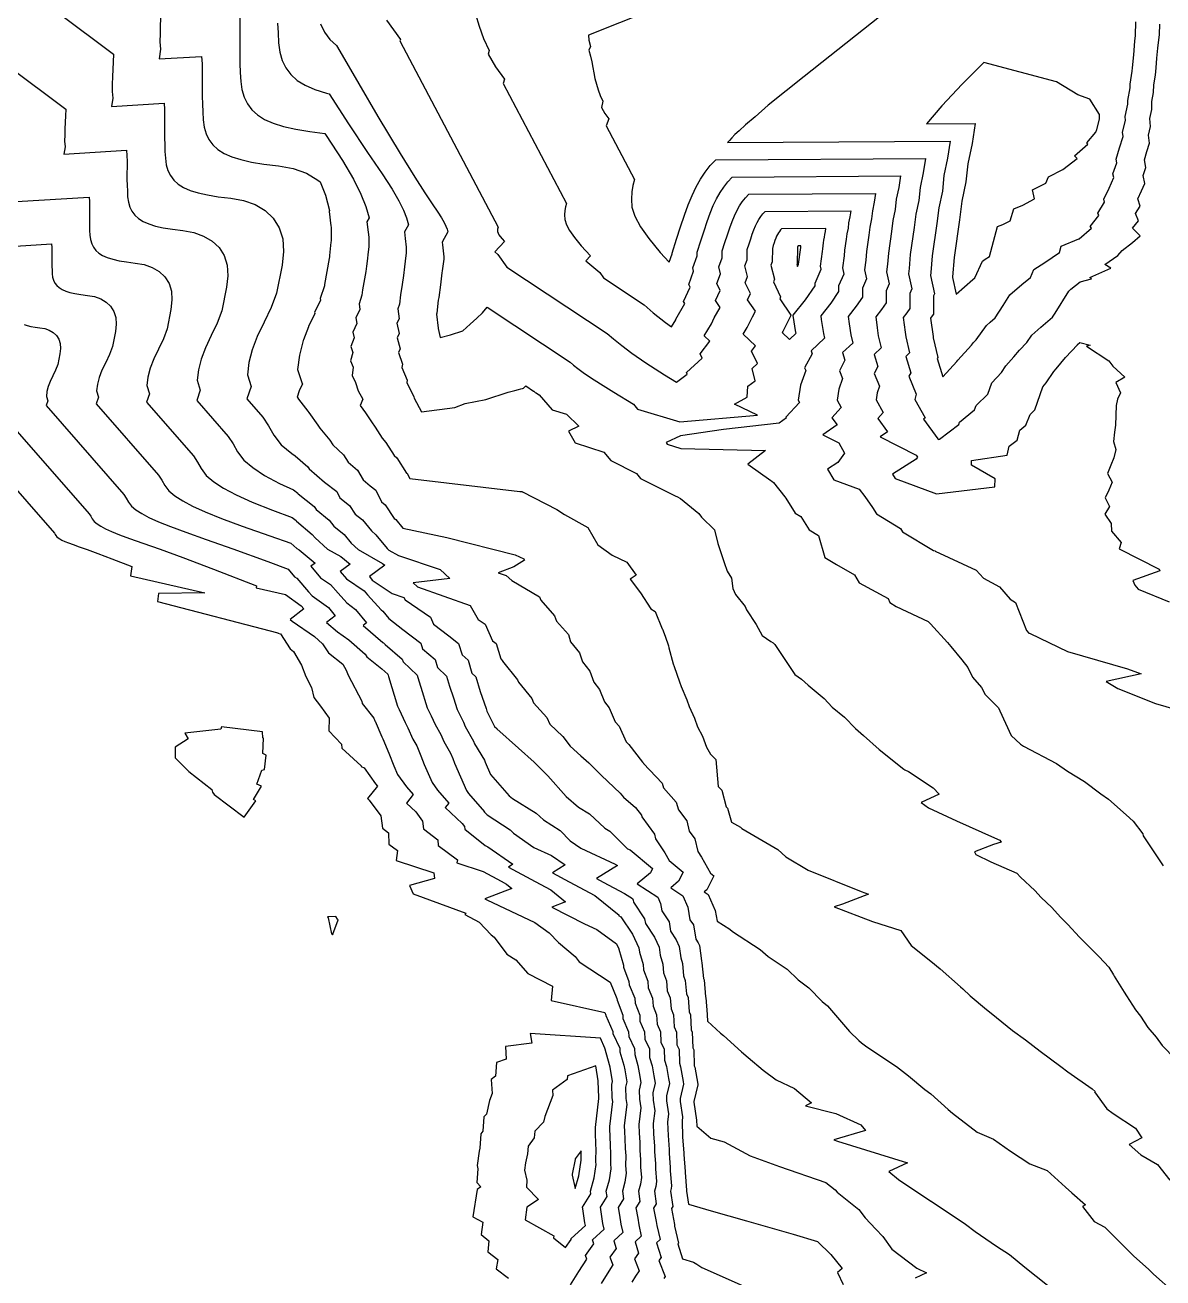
# Model space of a CAD drawing. Header units: metres. Extents: x 706349 to 713144, y 2649082 to 2655455.
# Drawn here: x 710935.7 to 711116.5, y 2652164.9 to 2652363.9 of the extents above; entities that cross this region are included whole.
import ezdxf

# ---------------------------------------------------------------- set-up
doc = ezdxf.new("R2010")
doc.units = ezdxf.units.M
doc.layers.add('C-TOPO-MAJR', color=9, linetype='Continuous')
doc.layers.add('C-TOPO-MINR', color=8, linetype='Continuous')

msp = doc.modelspace()

# ---------------------------------------------------------------- linework, layer by layer
at = {"layer": 'C-TOPO-MAJR', "color": 9, "linetype": 'Continuous', "lineweight": -3, "flags": 128}
for points, elevation in [([(710957.29, 2652366.7), (710957.16, 2652363.94), (710957.12, 2652362.61), (710957.08, 2652361.28), (710957.21, 2652360.1), (710956.97, 2652358.56), (710963.73, 2652358.98), (710963.81, 2652357.8), (710963.83, 2652356.54), (710963.83, 2652355.26), (710963.82, 2652353.97), (710963.82, 2652352.67), (710963.85, 2652351.39), (710963.9, 2652350.14), (710963.96, 2652348.89), (710964.12, 2652347.73), (710964.43, 2652346.68), (710964.9, 2652345.75), (710965.51, 2652344.91), (710966.32, 2652344.19), (710967.31, 2652343.57), (710968.52, 2652343.02), (710969.97, 2652342.57), (710971.67, 2652342.18), (710973.64, 2652341.86), (710975.93, 2652341.57), (710978.26, 2652341.16), (710980.4, 2652340.42), (710982.22, 2652339.33), (710982.55, 2652339.03), (710983.4, 2652336.91), (710984.07, 2652334.47), (710983.99, 2652334.32), (710984.28, 2652332.06), (710984.31, 2652331.83), (710984.32, 2652329.68), (710984.29, 2652329.44), (710984.07, 2652327.36), (710984.03, 2652327.11), (710984, 2652326.85), (710983.28, 2652322.74), (710983.25, 2652322.5), (710982.58, 2652320.49), (710982.61, 2652320.27), (710981.69, 2652318.27), (710981.72, 2652318.12), (710980.7, 2652316.06), (710980.72, 2652315.99), (710979.91, 2652313.92), (710979.87, 2652313.82), (710979.28, 2652311.5), (710978.98, 2652309.25), (710979.4, 2652307.96), (710979.71, 2652307.03), (710979.74, 2652306.98), (710979.25, 2652305.85), (710978.9, 2652304.85), (710978.99, 2652304.76), (710979.15, 2652304.5), (710980.63, 2652302.62), (710980.76, 2652302.41), (710982.2, 2652300.37), (710982.5, 2652299.9), (710984.09, 2652298.03), (710984.6, 2652297.25), (710986.3, 2652295.66), (710987.03, 2652294.51), (710988.49, 2652293.22), (710989.39, 2652291.71), (710990.51, 2652290.75), (710991.41, 2652290.07), (710992.32, 2652288.22), (710992.9, 2652287.76), (710994.35, 2652285.57), (710994.58, 2652285.39), (710995.68, 2652284.03), (711002.72, 2652282.53), (711013.56, 2652279.79), (711014.92, 2652279.13), (711015.04, 2652278.97), (711013.32, 2652277.86), (711010.88, 2652276.95), (711012.14, 2652276.53), (711013.03, 2652275.7), (711017.4, 2652273.13), (711017.62, 2652272.58), (711019.81, 2652270.11), (711020.13, 2652269.24), (711022.03, 2652267.12), (711022.35, 2652265.97), (711023.76, 2652264.24), (711024.25, 2652262.78), (711025.42, 2652261.3), (711026.04, 2652259.58), (711026.98, 2652258.41), (711027.74, 2652256.43), (711028.49, 2652255.51), (711029.47, 2652253.27), (711030.07, 2652252.6), (711031.21, 2652250.07), (711031.62, 2652249.68), (711033.78, 2652246.85), (711033.94, 2652246.69), (711033.95, 2652246.62), (711036.94, 2652243.53), (711037.13, 2652242.8), (711039.13, 2652240.51), (711039.49, 2652239.26), (711040.84, 2652237.56), (711041.22, 2652235.89), (711042.12, 2652234.65), (711042.57, 2652232.64), (711043.15, 2652231.76), (711044.61, 2652229.23), (711045.11, 2652228.82), (711044.01, 2652226.57), (711043.61, 2652226.23), (711044.23, 2652225.83), (711045.36, 2652223.3), (711045.63, 2652221.61), (711047.67, 2652220.3), (711048.11, 2652219.97), (711052.49, 2652217.09), (711053.78, 2652216), (711056.79, 2652213.98), (711058.55, 2652212.28), (711060.23, 2652211), (711062.36, 2652208.83), (711063.21, 2652208.14), (711066.68, 2652204.08), (711068.16, 2652202.62), (711068.59, 2652202.27), (711069.41, 2652201.61), (711074.16, 2652198.51), (711076.04, 2652197.05), (711078.63, 2652194.87), (711079.58, 2652194.19), (711082.34, 2652191.7), (711083.05, 2652191.1), (711086.95, 2652188.1), (711089.59, 2652186.97), (711092.28, 2652185.08), (711095.32, 2652183.07), (711098.1, 2652181.98), (711101, 2652179.33), (711102, 2652178.43), (711104.18, 2652176.56), (711103.71, 2652176.25), (711105.57, 2652173.9), (711107.26, 2652173.01), (711109.06, 2652171.18), (711110.48, 2652169.73), (711111.85, 2652168.39), (711114.21, 2652166.29), (711114.99, 2652165.53), (711118.23, 2652162.68)], -20), ([(711007.26, 2652365.67), (711007.85, 2652363.75), (711008.51, 2652361.83), (711009.4, 2652359.89), (711009.28, 2652359.3), (711010.45, 2652357.32), (711011.88, 2652355.34), (711011.64, 2652354.69), (711021.69, 2652335.61), (711021.53, 2652335.08), (711021.43, 2652334.48), (711021.4, 2652333.82), (711021.44, 2652333.07), (711021.72, 2652332.24), (711022.21, 2652331.29), (711022.98, 2652330.2), (711024.05, 2652328.9), (711025.53, 2652327.31), (711024.79, 2652326.52), (711027, 2652324.63), (711027.58, 2652323.81), (711034.05, 2652319.53), (711035.49, 2652318.23), (711037.44, 2652316.71), (711038.4, 2652315.99), (711039.06, 2652317.1), (711039.11, 2652317.21), (711040.5, 2652319.71), (711040.28, 2652320.03), (711041.34, 2652322.31), (711041.13, 2652322.75), (711041.91, 2652324.85), (711041.78, 2652325.38), (711042.47, 2652327.3), (711042.48, 2652327.88), (711043.05, 2652329.68), (711043.57, 2652331.28), (711044.04, 2652332.75), (711044.55, 2652334.06), (711045.03, 2652335.27), (711045.56, 2652336.35), (711046.11, 2652337.33), (711046.71, 2652338.22), (711047.34, 2652339.07), (711048.05, 2652339.8), (711074.79, 2652339.98), (711074.5, 2652338.14), (711074.1, 2652336.3), (711073.95, 2652334.63), (711073.58, 2652332.88), (711073.36, 2652331.18), (711072.86, 2652327.73), (711072.72, 2652325.95), (711072.55, 2652324.76), (711072.97, 2652322.83), (711072.49, 2652321.72), (711072.49, 2652319.83), (711071.78, 2652318.76), (711070.84, 2652317.58), (711071.07, 2652315.83), (711071.26, 2652314.59), (711071.72, 2652312.67), (711070.6, 2652311.61), (711071.18, 2652309.7), (711070.59, 2652308.6), (711071.44, 2652306.56), (711071.08, 2652305.51), (711070.9, 2652304.42), (711072.02, 2652302.39), (711071.17, 2652301.46), (711072.71, 2652299.31), (711071.58, 2652298.52), (711077.28, 2652295.65), (711077.48, 2652295.29), (711077.25, 2652294.97), (711073.53, 2652292.61), (711073.95, 2652291.92), (711080.53, 2652289.49), (711089.78, 2652290.59), (711089.81, 2652291.84), (711086.09, 2652294.05), (711086.09, 2652294.77), (711091.76, 2652295.63), (711092.05, 2652297.07), (711093.3, 2652298.01), (711093.75, 2652299.57), (711094.7, 2652300.38), (711095.38, 2652302.1), (711096.11, 2652302.8), (711097.38, 2652306.47), (711097.95, 2652307.09), (711099.14, 2652308.91), (711099.54, 2652309.36), (711100.98, 2652311.16), (711102.9, 2652313.15), (711102.93, 2652313.2), (711103.3, 2652313.53), (711104.94, 2652313.09), (711104.34, 2652312.95), (711107.91, 2652310.61), (711108.52, 2652309.78), (711110.45, 2652308), (711109, 2652307.17), (711109.74, 2652305.51), (711109.29, 2652304.5), (711109.04, 2652303.52), (711108.94, 2652300.38), (711108.81, 2652299.28), (711108.62, 2652297.78), (711109.01, 2652296.51), (711108.7, 2652295.18), (711108.22, 2652294.05), (711107.67, 2652292.71), (711108.44, 2652291.31), (711107.9, 2652290.09), (711107.3, 2652288.83), (711107.99, 2652287.47), (711107.25, 2652286.26), (711108.28, 2652284.75), (711108.31, 2652283.57), (711109.86, 2652281.73), (711109.52, 2652280.75), (711115.91, 2652277.53), (711115.99, 2652277.27), (711111.73, 2652275.73), (711112.04, 2652274.97), (711112.57, 2652274.32), (711117.5, 2652272.33)], -30), ([(710935.53, 2652316.36), (710936.02, 2652316.2), (710936.59, 2652316.07), (710937.26, 2652315.96), (710938.03, 2652315.87), (710938.81, 2652315.73), (710939.53, 2652315.48), (710940.15, 2652315.11), (710940.66, 2652314.64), (710941.03, 2652314.04), (710941.24, 2652313.36), (710941.29, 2652312.58), (710941.2, 2652311.74), (710940.86, 2652310.02), (710940.53, 2652309.12), (710940.09, 2652308.22), (710939.67, 2652307.34), (710939.35, 2652306.52), (710939.16, 2652305.73), (710939.06, 2652304.97), (710939.29, 2652304.25), (710939.03, 2652303.49), (710951.38, 2652289.37), (710951.76, 2652288.79), (710952.11, 2652288.17), (710952.59, 2652287.54), (710953.3, 2652286.95), (710954.21, 2652286.35), (710955.37, 2652285.72), (710956.87, 2652285.05), (710958.77, 2652284.28), (710961.23, 2652283.37), (710964.47, 2652282.25), (710968.71, 2652280.77), (710974.24, 2652278.75), (710977.49, 2652277.52), (710978.5, 2652276.3), (710978.84, 2652276.07), (710980.73, 2652273.93), (710981.32, 2652273.27), (710983.88, 2652271.4), (710984.95, 2652270.1), (710983.59, 2652269.04), (710985.31, 2652267.55), (710987.15, 2652266.31), (710989.72, 2652264), (710990, 2652263.57), (710992.36, 2652261.7), (710993.3, 2652260.82), (710993.35, 2652260.66), (710993.41, 2652260.47), (710994.84, 2652255.73), (710995.1, 2652255.2), (710996.05, 2652253.13), (710996.5, 2652252.32), (710997.28, 2652250.5), (710997.91, 2652249.43), (710998.56, 2652247.84), (710999.1, 2652246.48), (711000.35, 2652243.62), (711001.22, 2652242.4), (711003, 2652240.35), (711002.44, 2652239.65), (711005.12, 2652237.12), (711005.49, 2652236.61), (711005.54, 2652236.21), (711008.8, 2652233.64), (711009.1, 2652233.44), (711009.21, 2652233.38), (711013.21, 2652230.63), (711012.48, 2652230.18), (711016.74, 2652227.88), (711019.2, 2652226.58), (711021.54, 2652224.67), (711019.37, 2652223.82), (711024.55, 2652221.17), (711026.52, 2652220.25), (711029.65, 2652218), (711030.01, 2652217.22), (711030.02, 2652217.13), (711030.76, 2652214.59), (711030.79, 2652214.3), (711031.62, 2652211.99), (711031.67, 2652211.46), (711032.55, 2652209.34), (711032.62, 2652208.58), (711033.34, 2652206.68), (711033.39, 2652205.71), (711034.12, 2652204.01), (711034.17, 2652202.84), (711034.88, 2652201.31), (711034.92, 2652199.94), (711035.33, 2652198.59), (711035.6, 2652197.05), (711035.8, 2652195.88), (711035.41, 2652194.31), (711035.46, 2652193.18), (711035.73, 2652191.48), (711035.48, 2652189.47), (711035.55, 2652187.75), (711035.67, 2652185.93), (711035.69, 2652184.99), (711035.84, 2652183.07), (711035.83, 2652182.23), (711036.01, 2652180.22), (711035.9, 2652179.46), (711035.68, 2652178.7), (711035.98, 2652176.69), (711035.56, 2652176.01), (711035.95, 2652173.91), (711036.04, 2652173.25), (711036.57, 2652171.01), (711036.01, 2652170.5), (711036.73, 2652168.15), (711036.41, 2652167.71), (711037.4, 2652165.16), (711037.19, 2652164.85)], -10)]:
    msp.add_lwpolyline(points, dxfattribs=dict(at, elevation=elevation))
msp.add_lwpolyline([(711022.6, 2652181.27), (711023.08, 2652179.13), (711023.66, 2652181.15), (711024.02, 2652183.62), (711024.02, 2652183.65), (711024.04, 2652185.09), (711023.11, 2652183.86), (711023.11, 2652183.76), (711022.61, 2652181.39), (711022.6, 2652181.27)], close=True, dxfattribs=at)
at = {"layer": 'C-TOPO-MINR', "color": 8, "linetype": 'Continuous', "lineweight": -3, "flags": 128}
for points, elevation in [([(710867.93, 2652406.11), (710942.14, 2652350.57), (710942.1, 2652349.54), (710942, 2652347.48), (710941.97, 2652346.49), (710941.94, 2652345.5), (710942.03, 2652344.61), (710941.86, 2652343.46), (710951.8, 2652344.08), (710951.86, 2652343.22), (710951.88, 2652342.29), (710951.88, 2652341.35), (710951.87, 2652340.4), (710951.87, 2652339.44), (710951.89, 2652338.5), (710951.93, 2652337.58), (710951.97, 2652336.67), (710952.09, 2652335.81), (710952.32, 2652335.04), (710952.66, 2652334.36), (710953.11, 2652333.74), (710953.7, 2652333.21), (710954.43, 2652332.76), (710955.32, 2652332.36), (710956.39, 2652332.02), (710957.64, 2652331.74), (710959.09, 2652331.5), (710960.77, 2652331.29), (710962.48, 2652330.98), (710964.05, 2652330.44), (710965.39, 2652329.64), (710966.51, 2652328.61), (710967.31, 2652327.32), (710967.77, 2652325.82), (710967.89, 2652324.13), (710967.69, 2652322.3), (710966.96, 2652318.54), (710966.22, 2652316.58), (710965.27, 2652314.61), (710964.35, 2652312.7), (710963.66, 2652310.9), (710963.23, 2652309.19), (710963.01, 2652307.54), (710963.52, 2652305.96), (710962.95, 2652304.31), (710967.94, 2652298.6), (710968.72, 2652297.41), (710969.44, 2652296.13), (710970.43, 2652294.85), (710971.88, 2652293.64), (710973.74, 2652292.41), (710976.11, 2652291.12), (710978.31, 2652290.14), (710979.04, 2652289.59), (710979.09, 2652289.48), (710981.6, 2652287.48), (710981.93, 2652286.97), (710984.02, 2652285.28), (710984.76, 2652284.36), (710986.37, 2652283), (710987.48, 2652281.63), (710988.61, 2652280.62), (710992.47, 2652278.44), (710992.85, 2652278.13), (710990.39, 2652276.35), (710990.85, 2652275.79), (710994.02, 2652273.65), (710995.86, 2652272.99), (710996.06, 2652272.65), (711000.1, 2652269.9), (711000.6, 2652268.78), (711003, 2652266.9), (711004.56, 2652265.72), (711005.11, 2652263.9), (711006.11, 2652263.05), (711006.69, 2652260.99), (711007.31, 2652260.41), (711008, 2652258.08), (711008.94, 2652255.39), (711009.06, 2652254.97), (711010.26, 2652252.54), (711010.62, 2652252.19), (711010.66, 2652252.14), (711014.11, 2652249.07), (711016.59, 2652246.84), (711017.49, 2652245.94), (711018.77, 2652244.71), (711021.68, 2652241.4), (711023.63, 2652239.69), (711025.36, 2652238.64), (711027.79, 2652236.39), (711028.61, 2652235.87), (711031.35, 2652233.15), (711031.43, 2652233.1), (711031.81, 2652232.92), (711035.37, 2652229.95), (711035.05, 2652229.3), (711032.94, 2652227.52), (711036.2, 2652225.4), (711036.65, 2652224.38), (711036.84, 2652223.23), (711038.01, 2652221.49), (711038.24, 2652220), (711039.16, 2652218.61), (711039.63, 2652217.59), (711039.86, 2652215.76), (711040.12, 2652214.89), (711040.32, 2652212.93), (711040.59, 2652212.19), (711040.76, 2652210.07), (711041.02, 2652209.45), (711041.22, 2652207.21), (711041.4, 2652206.72), (711041.52, 2652204.35), (711041.69, 2652203.96), (711041.8, 2652201.48), (711041.94, 2652201.18), (711042.02, 2652198.62), (711042.09, 2652198.4), (711042.56, 2652195.69), (711042.58, 2652195.6), (711041.92, 2652192.96), (711041.93, 2652192.82), (711042.37, 2652190.01), (711042.36, 2652189.97), (711042.4, 2652189.04), (711044.64, 2652187.14), (711046.75, 2652186.56), (711050.9, 2652184.34), (711055.57, 2652182.64), (711062.91, 2652180.06), (711064.41, 2652178.92), (711064.73, 2652178.53), (711068.15, 2652175.81), (711069.15, 2652174.45), (711070.87, 2652172.69), (711072, 2652171.52), (711073.42, 2652169.49), (711077.39, 2652166.45), (711078.91, 2652165.74), (711077.14, 2652164.9)], -16), ([(710887.33, 2652406.04), (710949.74, 2652359.32), (710949.69, 2652358.12), (710949.58, 2652355.71), (710949.54, 2652354.55), (710949.51, 2652353.39), (710949.62, 2652352.36), (710949.41, 2652351.01), (710957.76, 2652351.53), (710957.84, 2652350.51), (710957.85, 2652349.42), (710957.85, 2652348.3), (710957.85, 2652347.18), (710957.85, 2652346.06), (710957.87, 2652344.94), (710957.91, 2652343.86), (710957.97, 2652342.78), (710958.11, 2652341.77), (710958.37, 2652340.86), (710958.78, 2652340.05), (710959.31, 2652339.33), (710960.01, 2652338.7), (710960.87, 2652338.16), (710961.92, 2652337.69), (710963.18, 2652337.3), (710964.66, 2652336.96), (710966.37, 2652336.68), (710968.35, 2652336.43), (710970.37, 2652336.07), (710972.23, 2652335.43), (710973.81, 2652334.49), (710975.12, 2652333.26), (710976.07, 2652331.74), (710976.62, 2652329.97), (710976.75, 2652327.98), (710976.52, 2652325.82), (710975.65, 2652321.38), (710974.79, 2652319.06), (710973.67, 2652316.74), (710972.57, 2652314.49), (710971.77, 2652312.36), (710971.26, 2652310.34), (710971, 2652308.39), (710971.6, 2652306.53), (710970.93, 2652304.58), (710973.46, 2652301.68), (710974.38, 2652300.28), (710975.22, 2652298.78), (710976.37, 2652297.29), (710978.07, 2652295.87), (710978.61, 2652295.51), (710980.61, 2652293.75), (710980.8, 2652293.43), (710983.26, 2652291.32), (710985.22, 2652289.83), (710985.71, 2652288.85), (710987.25, 2652287.62), (710988.14, 2652286.27), (710989.3, 2652285.33), (710990.7, 2652283.59), (710991.43, 2652282.98), (710993.2, 2652280.79), (710993.49, 2652280.53), (710995.03, 2652279.66), (711001.63, 2652277.46), (711003.15, 2652276.05), (710997.37, 2652275.33), (710998.05, 2652274.7), (711006.4, 2652271.74), (711007.69, 2652269.5), (711008.78, 2652268.76), (711009.94, 2652266.15), (711010.31, 2652265.86), (711010.54, 2652265.69), (711011.29, 2652263.25), (711011.55, 2652262.93), (711011.56, 2652262.89), (711013.92, 2652259.94), (711014.07, 2652259.57), (711016.19, 2652256.95), (711016.49, 2652256.26), (711018.59, 2652253.94), (711019.07, 2652252.89), (711021.12, 2652250.94), (711022.3, 2652249.39), (711024.01, 2652247.86), (711025.24, 2652246.76), (711027.28, 2652244.72), (711030.22, 2652241.91), (711030.77, 2652241.29), (711032.66, 2652239.63), (711033.63, 2652238.41), (711033.68, 2652238.18), (711035.7, 2652235.4), (711035.86, 2652234.68), (711037.33, 2652232.44), (711038.05, 2652231.21), (711040.24, 2652229.38), (711039.53, 2652227.94), (711038.28, 2652226.88), (711040.21, 2652225.61), (711041, 2652223.84), (711041.33, 2652221.83), (711041.89, 2652220.99), (711042.24, 2652218.74), (711042.64, 2652218.15), (711042.84, 2652217.71), (711043.14, 2652215.31), (711043.23, 2652214.99), (711043.5, 2652212.47), (711043.57, 2652212.26), (711043.79, 2652209.6), (711043.84, 2652209.49), (711044.08, 2652206.76), (711044.09, 2652206.73), (711044.14, 2652205.71), (711046.16, 2652203.81), (711046.66, 2652203.46), (711049.51, 2652200.85), (711050.59, 2652199.95), (711052.94, 2652197.92), (711055.03, 2652196.41), (711057.95, 2652195.01), (711060.65, 2652192.74), (711059.68, 2652192.25), (711064.49, 2652191.03), (711068.47, 2652189.24), (711069.22, 2652188.35), (711064.2, 2652186.85), (711064.76, 2652186.66), (711075.89, 2652183.23), (711072.94, 2652181.84), (711074.47, 2652180.54), (711079.59, 2652177.14), (711079.64, 2652177.12), (711079.65, 2652177.11), (711085.11, 2652173.45), (711086.66, 2652172.29), (711090.05, 2652169.97), (711092.11, 2652168.62), (711094.54, 2652166.64), (711098.16, 2652163.77)], -18), ([(711079.93, 2652384.16), (711025.2, 2652362.36), (711025.24, 2652361.54), (711025.5, 2652360.55), (711025.27, 2652359.98), (711025.55, 2652358.99), (711025.72, 2652358.1), (711025.88, 2652357.23), (711026.05, 2652356.34), (711026.24, 2652355.46), (711026.48, 2652354.56), (711026.75, 2652353.67), (711027.05, 2652352.78), (711027.47, 2652351.87), (711027.25, 2652350.83), (711027.78, 2652349.92), (711028.43, 2652349.03), (711028.03, 2652347.96), (711032.54, 2652339.4), (711032.26, 2652338.48), (711032.09, 2652337.44), (711032.04, 2652336.3), (711032.11, 2652335), (711032.58, 2652333.57), (711033.45, 2652331.92), (711034.78, 2652330.04), (711036.62, 2652327.8), (711038.02, 2652326.29), (711038.5, 2652327.63), (711038.5, 2652327.69), (711039.21, 2652329.93), (711039.85, 2652331.92), (711040.45, 2652333.75), (711041.07, 2652335.38), (711041.68, 2652336.89), (711042.34, 2652338.24), (711043.02, 2652339.46), (711043.76, 2652340.57), (711044.55, 2652341.63), (711045.43, 2652342.54), (711045.43, 2652342.54), (711078.74, 2652342.75), (711078.38, 2652340.47), (711077.89, 2652338.17), (711077.7, 2652336.09), (711077.23, 2652333.91), (711076.96, 2652331.8), (711076.34, 2652327.5), (711076.16, 2652325.29), (711076.05, 2652324.45), (711076.57, 2652322.05), (711076.26, 2652321.32), (711076.26, 2652318.93), (711075.8, 2652318.25), (711075.2, 2652317.5), (711075.51, 2652315.17), (711075.63, 2652314.41), (711076.23, 2652311.89), (711075.61, 2652311.3), (711076.41, 2652308.7), (711076.12, 2652308.15), (711077.3, 2652305.31), (711077.16, 2652304.89), (711077.08, 2652304.46), (711078.68, 2652301.58), (711078.46, 2652301.35), (711080.72, 2652298.2), (711080.71, 2652298.18), (711080.83, 2652298.12), (711080.98, 2652298.15), (711080.98, 2652298.17), (711084.06, 2652300.47), (711084.17, 2652300.87), (711086.54, 2652302.85), (711086.8, 2652303.54), (711088.67, 2652305.3), (711089.3, 2652307.11), (711090.85, 2652308.78), (711091.51, 2652309.8), (711092.81, 2652311.23), (711093.69, 2652312.33), (711094.85, 2652313.54), (711095.68, 2652314.7), (711097.08, 2652315.97), (711098.95, 2652317.52), (711099.37, 2652318.19), (711101.52, 2652321.7), (711101.84, 2652321.98), (711103.35, 2652323.17), (711105.13, 2652323.61), (711104.88, 2652323.85), (711108.21, 2652325.31), (711107.28, 2652325.93), (711109.32, 2652327.36), (711110.02, 2652328.13), (711111.64, 2652329.4), (711112.86, 2652330.45), (711111.66, 2652331.69), (711112.58, 2652332.84), (711112.12, 2652333.99), (711112.86, 2652335.19), (711112.49, 2652336.37), (711113.1, 2652337.61), (711113.62, 2652338.79), (711113.32, 2652340.05), (711113.77, 2652341.3), (711113.54, 2652342.56), (711113.94, 2652343.85), (711114.33, 2652345.17), (711114.18, 2652346.46), (711114.52, 2652347.84), (711114.42, 2652349.12), (711114.73, 2652350.55), (711114.73, 2652351.78), (711115, 2652353.26), (711115.06, 2652354.45), (711115.28, 2652355.98), (711115.39, 2652357.13), (711115.53, 2652358.68), (711115.66, 2652360.29), (711115.94, 2652362.47), (711115.98, 2652364.07)], -32), ([(711078.33, 2652370.76), (711059.48, 2652355.79), (711053.76, 2652351.24), (711051.69, 2652349.39), (711050.16, 2652348.08), (711049.13, 2652347.17), (711048.48, 2652346.54), (711047.97, 2652346.03), (711047.6, 2652345.63), (711047.32, 2652345.3), (711082.7, 2652345.53), (711082.26, 2652342.79), (711081.68, 2652340.05), (711081.44, 2652337.55), (711080.89, 2652334.94), (711080.57, 2652332.41), (711079.82, 2652327.27), (711079.61, 2652324.62), (711079.55, 2652324.15), (711080.18, 2652321.27), (711080.02, 2652320.92), (711080.03, 2652318.04), (711079.83, 2652317.74), (711079.57, 2652317.41), (711079.95, 2652314.5), (711079.99, 2652314.24), (711080.74, 2652311.12), (711080.74, 2652311.12), (711080.62, 2652311), (711081.52, 2652308.07), (711083.75, 2652310.48), (711083.88, 2652310.69), (711086.08, 2652313.11), (711086.39, 2652313.5), (711086.8, 2652313.93), (711088.43, 2652316.2), (711089.04, 2652316.75), (711089.85, 2652317.42), (711091.12, 2652319.42), (711092.15, 2652321.1), (711094.07, 2652322.76), (711095.43, 2652323.84), (711095.99, 2652325.1), (711097.71, 2652326.25), (711100.04, 2652327.8), (711100.32, 2652328.84), (711103.14, 2652329.99), (711103.16, 2652330), (711105.15, 2652331.71), (711104.91, 2652331.96), (711106.29, 2652333.69), (711106.15, 2652334.06), (711107.22, 2652335.81), (711107.08, 2652336.27), (711107.95, 2652338.03), (711108.68, 2652339.71), (711108.54, 2652340.3), (711109.17, 2652342.05), (711109.06, 2652342.66), (711109.61, 2652344.43), (711110.15, 2652346.26), (711110.08, 2652346.91), (711110.54, 2652348.79), (711110.49, 2652349.42), (711110.91, 2652351.37), (711110.91, 2652351.98), (711111.28, 2652353.98), (711111.3, 2652354.56), (711111.6, 2652356.61), (711111.65, 2652357.15), (711111.85, 2652359.24), (711112.02, 2652361.4), (711112.14, 2652362.31), (711112.19, 2652364.46)], -34), ([(710969.78, 2652365.1), (710969.8, 2652363.67), (710969.8, 2652362.22), (710969.8, 2652360.75), (710969.8, 2652359.28), (710969.83, 2652357.83), (710969.88, 2652356.41), (710969.96, 2652355), (710970.14, 2652353.69), (710970.48, 2652352.49), (710971.01, 2652351.44), (710971.71, 2652350.49), (710972.62, 2652349.67), (710973.74, 2652348.97), (710975.12, 2652348.36), (710976.76, 2652347.84), (710978.69, 2652347.41), (710980.92, 2652347.04), (710983.33, 2652346.74), (710983.54, 2652346.42), (710986.14, 2652342.46), (710987.89, 2652339.49), (710989.05, 2652337.11), (710989.85, 2652335.12), (710990.34, 2652333.35), (710989.98, 2652332.7), (710990.19, 2652331.05), (710990.28, 2652330.26), (710990.29, 2652328.71), (710990.18, 2652327.93), (710990.02, 2652326.44), (710989.91, 2652325.64), (710989.81, 2652324.79), (710989.3, 2652321.91), (710989.21, 2652321.06), (710988.75, 2652319.67), (710988.85, 2652318.79), (710988.23, 2652317.43), (710988.42, 2652316.53), (710987.75, 2652315.17), (710987.99, 2652314.26), (710987.45, 2652312.89), (710987.76, 2652311.95), (710987.4, 2652310.59), (710987.83, 2652309.59), (710987.65, 2652308.26), (710988.17, 2652307.16), (710988.61, 2652305.85), (710989.34, 2652304.51), (710988.9, 2652303.49), (710989.78, 2652302.37), (710990.7, 2652300.93), (710991.31, 2652300.05), (710992.44, 2652298.31), (710992.99, 2652297.66), (710994.34, 2652295.58), (710994.74, 2652295.2), (710996.27, 2652292.79), (710996.37, 2652292.7), (710996.84, 2652291.91), (711014.3, 2652289.87), (711014.65, 2652289.83), (711014.69, 2652289.81), (711014.7, 2652289.8), (711020.2, 2652286.98), (711021.39, 2652286.2), (711025.11, 2652284.15), (711026.71, 2652281.39), (711028.95, 2652279.75), (711031.32, 2652278.6), (711032.78, 2652276.54), (711031.82, 2652275.92), (711033.47, 2652273.76), (711035.12, 2652271.2), (711035.82, 2652270.79), (711036.92, 2652268.06), (711036.99, 2652267.98), (711037.4, 2652266.88), (711037.93, 2652265.34), (711037.98, 2652265.04), (711038.67, 2652262.45), (711038.81, 2652262.03), (711039.68, 2652259.6), (711039.95, 2652258.88), (711040.84, 2652256.75), (711041.2, 2652255.69), (711042.04, 2652253.87), (711042.52, 2652252.48), (711043.31, 2652251), (711043.95, 2652249.22), (711044.58, 2652248.1), (711045.43, 2652247.26), (711045.8, 2652243.01), (711046.39, 2652242.39), (711047.06, 2652239.77), (711047.28, 2652239.53), (711047.92, 2652237.3), (711049.35, 2652236.53), (711049.58, 2652236.31), (711055.29, 2652232.99), (711056.57, 2652231.84), (711060.1, 2652229.68), (711068.51, 2652226.31), (711069.72, 2652225.87), (711065.56, 2652224.28), (711064.22, 2652223.85), (711070.32, 2652221.55), (711074.83, 2652220.09), (711076.5, 2652217.74), (711079.59, 2652215.26), (711081.08, 2652214.03), (711084.31, 2652211.19), (711084.67, 2652210.87), (711085.85, 2652209.74), (711088.46, 2652207.55), (711089.19, 2652206.96), (711092.6, 2652204.25), (711094.63, 2652202.75), (711096.96, 2652200.92), (711100.27, 2652198.5), (711101.39, 2652197.66), (711105.26, 2652194.94), (711105.7, 2652194.53), (711105.6, 2652194.47), (711107.58, 2652191.76), (711108.6, 2652191.05), (711112.11, 2652188.73), (711113.13, 2652187.19), (711111.14, 2652186.14), (711113, 2652184.48), (711115.61, 2652182.95), (711117.59, 2652180.44)], -22), ([(710975.81, 2652364.27), (710975.87, 2652362.69), (710975.95, 2652361.11), (710976.15, 2652359.64), (710976.54, 2652358.31), (710977.13, 2652357.14), (710977.91, 2652356.08), (710978.93, 2652355.16), (710980.18, 2652354.38), (710981.71, 2652353.69), (710983.55, 2652353.12), (710984.02, 2652353.01), (710987.09, 2652348.24), (710990.11, 2652343.68), (710992.4, 2652340.33), (710994, 2652337.88), (710995.09, 2652336.04), (710995.81, 2652334.56), (710996.3, 2652333.33), (710996.6, 2652332.24), (710995.97, 2652331.09), (710996.1, 2652330.04), (710996.25, 2652328.69), (710996.26, 2652327.75), (710996.07, 2652326.42), (710995.97, 2652325.53), (710995.79, 2652324.17), (710995.61, 2652322.72), (710995.32, 2652321.07), (710995.17, 2652319.63), (710994.91, 2652318.85), (710995.1, 2652317.3), (710994.77, 2652316.59), (710995.12, 2652314.94), (710994.79, 2652314.28), (710995.26, 2652312.53), (710995.02, 2652311.94), (710995.65, 2652310.07), (710995.52, 2652309.57), (710996.4, 2652307.52), (710996.35, 2652307.15), (710997.44, 2652304.87), (710997.51, 2652304.67), (710998.68, 2652302.53), (711003.97, 2652303.2), (711005.6, 2652303.81), (711008.9, 2652304.46), (711012.43, 2652305.64), (711013.5, 2652305.9), (711014.08, 2652306.04), (711014.44, 2652306.14), (711014.7, 2652306.21), (711014.88, 2652306.28), (711014.99, 2652306.37), (711015.09, 2652306.46), (711015.17, 2652306.54), (711015.24, 2652306.62), (711016.46, 2652305.81), (711016.5, 2652305.77), (711016.57, 2652305.72), (711016.65, 2652305.66), (711016.75, 2652305.59), (711016.9, 2652305.5), (711017.09, 2652305.37), (711017.38, 2652305.2), (711019.42, 2652302.83), (711021.69, 2652302.14), (711023.65, 2652300.21), (711022.01, 2652299.45), (711023.07, 2652297.56), (711027.63, 2652296.1), (711028.76, 2652294.78), (711032.82, 2652292.7), (711033.49, 2652291.93), (711039.08, 2652289.13), (711039.26, 2652289.05), (711039.83, 2652288.73), (711042.75, 2652286.37), (711043.19, 2652285.76), (711045.21, 2652283.76), (711045.74, 2652281.57), (711046.76, 2652278.59), (711047.23, 2652277.18), (711047.91, 2652276.06), (711048.13, 2652274.44), (711048.55, 2652273.51), (711050.08, 2652271.58), (711050.29, 2652271.03), (711051.83, 2652268.72), (711052.8, 2652267), (711054.17, 2652266.01), (711054.54, 2652265.82), (711054.84, 2652265.56), (711058.01, 2652260.76), (711059.07, 2652260.02), (711060.13, 2652259.07), (711062.68, 2652256.96), (711063.94, 2652255.58), (711065.9, 2652253.98), (711067.61, 2652252.21), (711068.91, 2652251.09), (711071.41, 2652248.88), (711075.33, 2652245.73), (711075.45, 2652245.63), (711076.06, 2652245.36), (711079.99, 2652242.8), (711080.93, 2652241.79), (711078.05, 2652240.43), (711079.26, 2652239.6), (711083.66, 2652237.51), (711089.72, 2652234.85), (711090.57, 2652234.44), (711090.67, 2652234.31), (711090.8, 2652234.15), (711089.55, 2652233.78), (711086.56, 2652232.61), (711086.73, 2652232.17), (711089.14, 2652231.04), (711093.29, 2652229.22), (711093.87, 2652228.59), (711096.12, 2652226.49), (711097.16, 2652225.36), (711098.82, 2652223.77), (711100.23, 2652222.21), (711101.4, 2652221.06), (711103.21, 2652219.06), (711103.91, 2652218.36), (711106.34, 2652215.92), (711107.9, 2652214.29), (711108.62, 2652213.05), (711108.73, 2652212.88), (711110.31, 2652210.32), (711110.72, 2652209.74), (711112.15, 2652207.52), (711112.92, 2652206.49), (711114.11, 2652204.72), (711115.43, 2652203.17), (711116.35, 2652201.87), (711118.48, 2652199.7)], -24), ([(710982.6, 2652364.13), (710983.25, 2652362.83), (710984.1, 2652361.66), (710985.15, 2652360.72), (710985.68, 2652359.79), (710991.73, 2652349.4), (710995.27, 2652343.53), (710997.59, 2652339.79), (710999.2, 2652337.3), (711000.36, 2652335.54), (711001.25, 2652334.25), (711001.87, 2652333.3), (711002.29, 2652332.59), (711002.56, 2652332.02), (711002.76, 2652331.54), (711002.87, 2652331.12), (711001.96, 2652329.47), (711002.01, 2652329.03), (711002.22, 2652327.12), (711002.23, 2652326.78), (711001.96, 2652324.91), (711001.92, 2652324.61), (711001.67, 2652322.7), (711001.42, 2652320.66), (711001.34, 2652320.23), (711001.13, 2652318.19), (711001.08, 2652318.03), (711001.34, 2652315.82), (711001.31, 2652315.75), (711001.62, 2652314.29), (711003.26, 2652314.74), (711005.24, 2652315.4), (711006.43, 2652316.43), (711007.46, 2652317.39), (711008.35, 2652318.25), (711009.11, 2652319.12), (711022.32, 2652310.39), (711022.83, 2652309.92), (711023.52, 2652309.38), (711024.38, 2652308.74), (711025.54, 2652307.95), (711027.1, 2652306.95), (711029.25, 2652305.62), (711032.34, 2652303.7), (711033, 2652302.93), (711039.7, 2652300.91), (711052.07, 2652301.98), (711048.43, 2652303.71), (711050.44, 2652304.82), (711050.54, 2652306.61), (711051.7, 2652307.45), (711051.22, 2652309.39), (711052.07, 2652310.18), (711051.13, 2652312.14), (711051.77, 2652312.98), (711049.79, 2652314.84), (711050.41, 2652315.88), (711051.28, 2652317.62), (711051.76, 2652318.48), (711050.48, 2652320.32), (711050.93, 2652321.28), (711050.1, 2652323.01), (711050.47, 2652324.01), (711050.05, 2652325.68), (711050.4, 2652326.65), (711050.44, 2652328.27), (711050.73, 2652329.18), (711051, 2652330), (711051.24, 2652330.74), (711051.49, 2652331.41), (711051.74, 2652332.03), (711052.01, 2652332.58), (711052.29, 2652333.08), (711052.59, 2652333.53), (711052.92, 2652333.96), (711053.27, 2652334.33), (711066.88, 2652334.42), (711066.73, 2652333.49), (711066.53, 2652332.55), (711066.45, 2652331.7), (711066.26, 2652330.81), (711066.15, 2652329.95), (711065.9, 2652328.19), (711065.83, 2652327.29), (711065.56, 2652325.36), (711065.77, 2652324.39), (711064.96, 2652322.53), (711064.96, 2652321.63), (711063.73, 2652319.79), (711062.11, 2652317.75), (711062.19, 2652317.15), (711062.53, 2652314.94), (711062.7, 2652314.22), (711060.58, 2652312.22), (711060.73, 2652311.72), (711059.54, 2652309.49), (711059.72, 2652309.07), (711058.91, 2652306.75), (711058.52, 2652304.35), (711058.71, 2652304), (711056.59, 2652301.68), (711056.69, 2652301.55), (711055.48, 2652300.69), (711046.67, 2652299.71), (711039.81, 2652298.67), (711037.56, 2652297.64), (711037.7, 2652297.39), (711039.88, 2652296.69), (711053.33, 2652296.35), (711050.53, 2652294.18), (711054.2, 2652291.58), (711054.35, 2652291.5), (711054.6, 2652291.3), (711056.4, 2652289.01), (711056.56, 2652288.77), (711058.07, 2652286.42), (711058.93, 2652285.9), (711060.28, 2652283.76), (711061.75, 2652282.88), (711062.77, 2652279.36), (711064.59, 2652278.27), (711067.5, 2652276.59), (711068.23, 2652275.34), (711072.84, 2652272.88), (711073.11, 2652272.2), (711074.12, 2652271.61), (711079.19, 2652269.18), (711079.5, 2652268.88), (711079.56, 2652268.81), (711082.24, 2652265.89), (711082.8, 2652265.22), (711084.51, 2652263.09), (711085.51, 2652261.88), (711086.21, 2652260.34), (711087.68, 2652258.71), (711088.25, 2652257.63), (711090.35, 2652255.47), (711090.55, 2652254.99), (711092.38, 2652251.1), (711093.86, 2652249.72), (711094.33, 2652249.42), (711099.58, 2652246.65), (711101.3, 2652245.41), (711104.05, 2652243.76), (711106.61, 2652241.8), (711107.83, 2652240.98), (711110.62, 2652238.49), (711111.76, 2652237.47), (711113.28, 2652235.47), (711113.34, 2652235.13), (711115.13, 2652232.46), (711116.53, 2652230.39)], -26), ([(710993.12, 2652364.71), (710995.33, 2652361.66), (710995.24, 2652361.42), (711010.84, 2652331.83), (711010.8, 2652331.68), (711010.77, 2652331.52), (711010.76, 2652331.34), (711010.77, 2652331.14), (711010.85, 2652330.91), (711010.98, 2652330.65), (711011.19, 2652330.36), (711011.48, 2652330.01), (711011.88, 2652329.58), (711010.33, 2652327.92), (711010.82, 2652327.5), (711012.24, 2652325.5), (711028.19, 2652314.96), (711029.16, 2652314.08), (711030.48, 2652313.05), (711032.12, 2652311.82), (711034.32, 2652310.3), (711037.31, 2652308.4), (711039.17, 2652307.24), (711040.86, 2652308.47), (711040.79, 2652308.75), (711043.27, 2652311.05), (711042.95, 2652311.71), (711044.49, 2652313.74), (711043.59, 2652314.57), (711044.74, 2652316.49), (711045.2, 2652317.42), (711046.13, 2652319.1), (711045.38, 2652320.18), (711046.13, 2652321.79), (711045.61, 2652322.88), (711046.19, 2652324.43), (711045.92, 2652325.53), (711046.43, 2652326.98), (711046.46, 2652328.08), (711046.89, 2652329.43), (711047.28, 2652330.64), (711047.64, 2652331.74), (711048.02, 2652332.73), (711048.39, 2652333.65), (711048.79, 2652334.46), (711049.2, 2652335.21), (711049.65, 2652335.88), (711050.13, 2652336.52), (711050.66, 2652337.07), (711070.83, 2652337.2), (711070.62, 2652335.81), (711070.32, 2652334.42), (711070.2, 2652333.16), (711069.92, 2652331.84), (711069.76, 2652330.56), (711069.38, 2652327.96), (711069.27, 2652326.62), (711069.06, 2652325.06), (711069.37, 2652323.61), (711068.73, 2652322.13), (711068.73, 2652320.73), (711067.76, 2652319.28), (711066.48, 2652317.67), (711066.63, 2652316.49), (711066.89, 2652314.76), (711067.21, 2652313.44), (711065.59, 2652311.92), (711065.96, 2652310.71), (711065.07, 2652309.04), (711065.58, 2652307.81), (711064.99, 2652306.13), (711064.71, 2652304.38), (711065.36, 2652303.19), (711063.88, 2652301.57), (711064.7, 2652300.43), (711062.46, 2652298.86), (711064.97, 2652297.59), (711065.9, 2652295.95), (711064.85, 2652294.45), (711063.18, 2652293.39), (711064.21, 2652291.71), (711068.21, 2652290.24), (711069.14, 2652289.05), (711070.35, 2652287.29), (711070.99, 2652286.29), (711074.76, 2652283.97), (711075.11, 2652283.42), (711080.02, 2652280.47), (711080.27, 2652280.41), (711080.31, 2652280.36), (711086.8, 2652277.36), (711088, 2652276.08), (711090.53, 2652274.72), (711092.23, 2652272.76), (711093.04, 2652272.22), (711094.79, 2652267.79), (711095.2, 2652267.37), (711095.39, 2652267.28), (711101.32, 2652264.43), (711110.85, 2652261.66), (711113.01, 2652260.89), (711107.45, 2652259.69), (711109.34, 2652258.54), (711115.29, 2652256.2), (711120.58, 2652254.63)], -28), ([(710934.3, 2652335.91), (710945.84, 2652336.63), (710945.89, 2652335.92), (710945.9, 2652335.16), (710945.9, 2652334.39), (710945.9, 2652333.61), (710945.9, 2652332.83), (710945.91, 2652332.06), (710945.94, 2652331.31), (710945.98, 2652330.56), (710946.08, 2652329.86), (710946.26, 2652329.22), (710946.54, 2652328.66), (710946.91, 2652328.16), (710947.4, 2652327.72), (710947.99, 2652327.35), (710948.72, 2652327.02), (710949.6, 2652326.75), (710950.62, 2652326.52), (710951.81, 2652326.32), (710953.19, 2652326.15), (710954.59, 2652325.9), (710955.88, 2652325.46), (710956.98, 2652324.8), (710957.89, 2652323.95), (710958.55, 2652322.89), (710958.93, 2652321.67), (710959.02, 2652320.28), (710958.86, 2652318.78), (710958.26, 2652315.7), (710957.66, 2652314.09), (710956.88, 2652312.48), (710956.12, 2652310.92), (710955.56, 2652309.44), (710955.21, 2652308.04), (710955.03, 2652306.68), (710955.44, 2652305.39), (710954.98, 2652304.04), (710962.42, 2652295.53), (710963.07, 2652294.53), (710963.67, 2652293.48), (710964.48, 2652292.42), (710965.69, 2652291.41), (710967.23, 2652290.39), (710969.2, 2652289.32), (710971.75, 2652288.18), (710974.97, 2652286.87), (710978.14, 2652285.71), (710978.74, 2652285.23), (710978.81, 2652285.13), (710981.32, 2652283.02), (710981.76, 2652282.47), (710983.74, 2652280.71), (710985.86, 2652279.52), (710987.31, 2652278.3), (710985.74, 2652277.16), (710986.73, 2652275.96), (710989.56, 2652274.05), (710990.11, 2652273.43), (710992.24, 2652271.03), (710992.52, 2652270.82), (710993.46, 2652269.69), (710995.7, 2652267.93), (710998.57, 2652265.75), (710998.84, 2652264.87), (711000.86, 2652263.15), (711001.21, 2652261.89), (711002.64, 2652260.54), (711003.11, 2652258.94), (711003.76, 2652257.08), (711004.32, 2652255.22), (711005.32, 2652253.2), (711005.63, 2652252.53), (711006.94, 2652250.19), (711007.11, 2652249.78), (711008.66, 2652247.15), (711008.72, 2652246.99), (711008.77, 2652246.86), (711009.63, 2652244.88), (711012.59, 2652241.51), (711013.11, 2652241.06), (711016.89, 2652238.77), (711018.05, 2652237.69), (711020.68, 2652235.99), (711022.32, 2652234.37), (711023.99, 2652233.21), (711029.45, 2652230.67), (711029.81, 2652230.42), (711026.5, 2652228.35), (711027.56, 2652227.77), (711030.91, 2652226.01), (711032.18, 2652225.18), (711032.3, 2652224.92), (711032.35, 2652224.63), (711034.12, 2652221.98), (711034.24, 2652221.25), (711035.69, 2652219.07), (711036.42, 2652217.46), (711036.58, 2652216.22), (711037, 2652214.79), (711037.15, 2652213.38), (711037.6, 2652212.13), (711037.73, 2652210.53), (711038.2, 2652209.42), (711038.35, 2652207.67), (711038.72, 2652206.71), (711038.81, 2652204.8), (711039.17, 2652203.97), (711039.26, 2652201.94), (711039.59, 2652201.23), (711039.66, 2652199.06), (711039.83, 2652198.46), (711040.24, 2652196.14), (711040.32, 2652195.69), (711039.75, 2652193.41), (711039.77, 2652192.94), (711040.16, 2652190.5), (711040.07, 2652189.8), (711040.16, 2652187.35), (711040.34, 2652184.76), (711040.34, 2652184.53), (711040.56, 2652181.81), (711040.55, 2652181.66), (711040.8, 2652178.86), (711040.79, 2652178.79), (711040.77, 2652178.72), (711041.08, 2652176.66), (711044.69, 2652175.6), (711050.29, 2652173.99), (711057.75, 2652171.89), (711061.62, 2652170.72), (711063.72, 2652168.63), (711065.53, 2652166.43), (711064.78, 2652165.8), (711065.69, 2652163.88)], -14), ([(710926.74, 2652328.36), (710939.88, 2652329.18), (710939.92, 2652328.63), (710939.92, 2652328.04), (710939.92, 2652327.44), (710939.92, 2652326.83), (710939.92, 2652326.22), (710939.94, 2652325.62), (710939.96, 2652325.03), (710939.99, 2652324.44), (710940.06, 2652323.9), (710940.21, 2652323.4), (710940.43, 2652322.97), (710940.71, 2652322.58), (710941.09, 2652322.24), (710941.56, 2652321.94), (710942.13, 2652321.69), (710942.81, 2652321.48), (710943.61, 2652321.29), (710944.53, 2652321.14), (710945.61, 2652321.01), (710946.7, 2652320.81), (710947.71, 2652320.47), (710948.56, 2652319.95), (710949.27, 2652319.29), (710949.79, 2652318.47), (710950.08, 2652317.51), (710950.16, 2652316.43), (710950.03, 2652315.26), (710949.56, 2652312.86), (710949.09, 2652311.6), (710948.49, 2652310.35), (710947.89, 2652309.13), (710947.46, 2652307.98), (710947.18, 2652306.88), (710947.04, 2652305.83), (710947.37, 2652304.82), (710947, 2652303.76), (710956.9, 2652292.45), (710957.41, 2652291.66), (710957.89, 2652290.82), (710958.54, 2652289.98), (710959.49, 2652289.18), (710960.72, 2652288.37), (710962.28, 2652287.52), (710964.31, 2652286.62), (710966.87, 2652285.58), (710970.2, 2652284.35), (710974.56, 2652282.83), (710977.89, 2652281.67), (710978.87, 2652280.8), (710979.24, 2652280.59), (710981.76, 2652278.46), (710981.09, 2652277.98), (710982.61, 2652276.13), (710984.2, 2652275.06), (710985.42, 2652273.68), (710986.78, 2652272.15), (710988.2, 2652271.11), (710989.93, 2652269), (710989.39, 2652268.58), (710992.52, 2652265.87), (710992.62, 2652265.81), (710992.88, 2652265.57), (710995.61, 2652263.24), (710995.74, 2652262.78), (710997.97, 2652260.68), (710998.23, 2652259.8), (710998.59, 2652258.77), (710999.58, 2652255.48), (711000.21, 2652254.2), (711000.84, 2652252.83), (711001.72, 2652251.26), (711002.2, 2652250.14), (711003.29, 2652248.29), (711003.64, 2652247.42), (711003.94, 2652246.67), (711005.82, 2652242.36), (711006.16, 2652241.88), (711008.66, 2652238.99), (711008.61, 2652238.94), (711009.1, 2652238.48), (711012.76, 2652236.11), (711013.29, 2652235.58), (711016.54, 2652233.32), (711019.33, 2652232.03), (711021.51, 2652230.53), (711019.49, 2652229.26), (711022.15, 2652227.83), (711026.21, 2652225.69), (711030.06, 2652222.54), (711029.98, 2652222.51), (711030.37, 2652222.31), (711032.21, 2652219.54), (711033.21, 2652217.34), (711033.3, 2652216.67), (711033.88, 2652214.69), (711033.97, 2652213.84), (711034.61, 2652212.06), (711034.7, 2652210.99), (711035.37, 2652209.38), (711035.49, 2652208.12), (711036.03, 2652206.7), (711036.1, 2652205.26), (711036.64, 2652203.99), (711036.71, 2652202.39), (711037.23, 2652201.27), (711037.29, 2652199.5), (711037.58, 2652198.53), (711037.92, 2652196.6), (711038.06, 2652195.79), (711037.58, 2652193.86), (711037.62, 2652193.06), (711037.94, 2652190.99), (711037.78, 2652189.64), (711037.86, 2652187.55), (711038.01, 2652185.34), (711038.02, 2652184.76), (711038.2, 2652182.44), (711038.19, 2652181.95), (711038.41, 2652179.54), (711038.35, 2652179.13), (711038.23, 2652178.71), (711038.59, 2652176.29), (711038.39, 2652175.96), (711038.86, 2652173.4), (711038.89, 2652173.15), (711039.53, 2652170.45), (711039.4, 2652170.34), (711040.13, 2652167.96), (711041.9, 2652167.4), (711042.43, 2652167.09), (711043.2, 2652166.57), (711051.22, 2652163.02)], -12), ([(710923.08, 2652302.95), (710940.34, 2652283.22), (710940.45, 2652283.04), (710940.56, 2652282.86), (710940.7, 2652282.67), (710940.91, 2652282.49), (710941.19, 2652282.31), (710941.54, 2652282.12), (710941.99, 2652281.92), (710942.56, 2652281.69), (710943.3, 2652281.41), (710944.28, 2652281.07), (710945.55, 2652280.63), (710947.22, 2652280.02), (710949.48, 2652279.17), (710952.64, 2652277.92), (710952.43, 2652276.44), (710964.26, 2652273.74), (710956.86, 2652273.63), (710956.71, 2652272.4), (710975.86, 2652267.4), (710975.85, 2652267.37), (710976.25, 2652267.26), (710977.81, 2652264.84), (710978.34, 2652264.41), (710979.59, 2652262.25), (710980.28, 2652260.49), (710981.21, 2652258.7), (710981.56, 2652257.12), (710982.6, 2652255.77), (710984, 2652253.87), (710983.94, 2652251.85), (710985.95, 2652249.71), (710985.99, 2652249.08), (710989.07, 2652246.25), (710989.07, 2652246.17), (710989.56, 2652245.93), (710991.35, 2652243.43), (710991.68, 2652243.05), (710990.1, 2652241.07), (710990.38, 2652240.8), (710992.22, 2652238.32), (710992.47, 2652236.36), (710993.43, 2652235.61), (710993.48, 2652233.82), (710994.85, 2652232.8), (710994.64, 2652231.24), (711000.61, 2652229.25), (711000.74, 2652228.37), (710996.76, 2652227.25), (710997.35, 2652225.94), (711005.73, 2652222.87), (711005.58, 2652222.64), (711007.81, 2652221.46), (711009.76, 2652219.44), (711010.2, 2652219.07), (711012.24, 2652216.38), (711013.68, 2652215.43), (711015.59, 2652213.27), (711019.51, 2652211.29), (711019.26, 2652208.97), (711027.8, 2652207.1), (711027.97, 2652206.66), (711027.97, 2652206.62), (711029.07, 2652204.05), (711029.08, 2652203.74), (711030.17, 2652201.4), (711030.19, 2652200.83), (711030.82, 2652198.72), (711030.96, 2652197.96), (711031.28, 2652196.06), (711031.07, 2652195.21), (711031.15, 2652193.42), (711031.3, 2652192.45), (711030.89, 2652189.13), (711030.93, 2652188.14), (711031, 2652187.09), (711031.04, 2652185.46), (711031.13, 2652184.32), (711031.1, 2652182.8), (711031.21, 2652181.58), (711031, 2652180.14), (711030.59, 2652178.69), (711030.77, 2652177.48), (711029.91, 2652176.09), (711030.13, 2652174.91), (711030.33, 2652173.45), (711030.64, 2652172.13), (711029.23, 2652170.83), (711029.61, 2652169.6), (711028.62, 2652168.22), (711029.1, 2652166.99), (711028.16, 2652165.58), (711027.21, 2652164.03)], -6), ([(710931.05, 2652303.22), (710945.86, 2652286.3), (710946.11, 2652285.92), (710946.33, 2652285.51), (710946.65, 2652285.11), (710947.11, 2652284.72), (710947.7, 2652284.33), (710948.45, 2652283.92), (710949.43, 2652283.49), (710950.66, 2652282.98), (710952.27, 2652282.39), (710954.37, 2652281.66), (710957.13, 2652280.7), (710960.73, 2652279.38), (710965.62, 2652277.54), (710972.44, 2652274.85), (710972.4, 2652274.57), (710977.07, 2652273.5), (710979.56, 2652271.69), (710979.97, 2652271.19), (710977.8, 2652269.5), (710978.1, 2652269.24), (710981.68, 2652266.82), (710982.96, 2652265.67), (710983.9, 2652264.2), (710986.18, 2652262.4), (710986.72, 2652261.46), (710987.02, 2652260.69), (710989.18, 2652256.53), (710989.26, 2652256.18), (710991.08, 2652253.82), (710991.27, 2652253.42), (710991.29, 2652253.39), (710992.37, 2652250.86), (710992.54, 2652250.57), (710993.48, 2652248.26), (710994.26, 2652246.28), (710994.88, 2652244.88), (710996.29, 2652242.91), (710997.34, 2652241.7), (710996.27, 2652240.36), (710997.75, 2652238.96), (710998.85, 2652237.46), (710999.01, 2652236.29), (711001.27, 2652234.5), (711001.3, 2652233.63), (711004.37, 2652231.33), (711004.31, 2652230.86), (711008.48, 2652229.47), (711011.33, 2652227.93), (711012.19, 2652227.48), (711013.02, 2652226.81), (711008.75, 2652225.13), (711009.05, 2652224.98), (711016.67, 2652221.41), (711018.97, 2652219.76), (711020.45, 2652218.23), (711023.11, 2652215.98), (711023.75, 2652215.12), (711028.63, 2652211.93), (711028.63, 2652211.92), (711028.63, 2652211.92), (711029.73, 2652209.3), (711029.76, 2652209.03), (711030.65, 2652206.67), (711030.68, 2652206.16), (711031.59, 2652204.03), (711031.63, 2652203.29), (711032.53, 2652201.36), (711032.56, 2652200.39), (711033.07, 2652198.66), (711033.28, 2652197.5), (711033.54, 2652195.97), (711033.24, 2652194.76), (711033.31, 2652193.3), (711033.52, 2652191.96), (711033.19, 2652189.3), (711033.24, 2652187.94), (711033.34, 2652186.51), (711033.37, 2652185.23), (711033.49, 2652183.69), (711033.47, 2652182.52), (711033.61, 2652180.9), (711033.45, 2652179.8), (711033.14, 2652178.7), (711033.38, 2652177.09), (711032.74, 2652176.05), (711033.04, 2652174.41), (711033.18, 2652173.35), (711033.6, 2652171.57), (711032.62, 2652170.67), (711033.17, 2652168.88), (711032.52, 2652167.96), (711033.25, 2652166.07), (711032.68, 2652165.22), (711032.1, 2652164.27)], -8), ([(711022.33, 2652163.8), (711023.65, 2652165.95), (711024.95, 2652167.9), (711024.73, 2652168.47), (711026.05, 2652170.33), (711025.84, 2652171), (711027.68, 2652172.69), (711027.47, 2652173.55), (711027.22, 2652175.41), (711027.09, 2652176.14), (711028.16, 2652177.88), (711028.04, 2652178.68), (711028.56, 2652180.48), (711028.82, 2652182.26), (711028.74, 2652183.09), (711028.77, 2652184.94), (711028.71, 2652185.7), (711028.67, 2652187.67), (711028.62, 2652188.34), (711028.6, 2652188.97), (711029.09, 2652192.94), (711028.99, 2652193.54), (711028.9, 2652195.67), (711029.02, 2652196.15), (711028.63, 2652198.41), (711028.57, 2652198.79), (711027.83, 2652201.27), (711027.82, 2652201.44), (711027.09, 2652203.01), (711015.94, 2652203.73), (711016.21, 2652202.19), (711012.04, 2652201.69), (711012.1, 2652199.69), (711010.6, 2652199.16), (711010.43, 2652196.98), (711009.72, 2652196.47), (711009.89, 2652194.24), (711009.46, 2652193.13), (711009, 2652190.96), (711008.57, 2652190.53), (711008.41, 2652188.26), (711008.09, 2652187.83), (711007.93, 2652185.53), (711007.83, 2652185.06), (711007.52, 2652182.8), (711007.64, 2652182.26), (711007.46, 2652180.06), (711008.12, 2652179.39), (711007.5, 2652178.96), (711006.85, 2652174.62), (711008.4, 2652173.76), (711008.15, 2652171.83), (711009.38, 2652170.83), (711009.23, 2652169.09), (711010.82, 2652167.85), (711010.51, 2652166.37), (711012.48, 2652164.91)], -4)]:
    msp.add_lwpolyline(points, dxfattribs=dict(at, elevation=elevation))
for points, elevation in [([(711083.06, 2652323.95), (711083.04, 2652323.85), (711083.62, 2652321.22), (711086.29, 2652323.54), (711086.6, 2652323.78), (711087.79, 2652326.44), (711088.26, 2652326.75), (711088.91, 2652327.18), (711090.19, 2652331.94), (711091.05, 2652332.29), (711092.19, 2652332.83), (711092.78, 2652334.76), (711094.24, 2652335.36), (711096.06, 2652336.32), (711095.75, 2652337.8), (711097.87, 2652338.81), (711098.32, 2652339.84), (711100.58, 2652341.01), (711102.85, 2652342.75), (711102.41, 2652343.19), (711104.55, 2652345.05), (711104.38, 2652345.24), (711105.85, 2652346.94), (711105.97, 2652347.35), (711105.97, 2652347.35), (711106.39, 2652349.02), (711106.43, 2652349.75), (711104.87, 2652352.17), (711102.95, 2652352.88), (711099.57, 2652354.95), (711088.03, 2652358.02), (711084.57, 2652354.57), (711081.38, 2652351.14), (711078.94, 2652348.26), (711086.65, 2652348.31), (711086.15, 2652345.12), (711085.46, 2652341.92), (711085.19, 2652339.02), (711084.55, 2652335.98), (711084.17, 2652333.03), (711083.31, 2652327.04), (711083.06, 2652323.95)], -36), ([(711055.89, 2652331.6), (711055.7, 2652331.41), (711055.54, 2652331.18), (711055.38, 2652330.95), (711055.24, 2652330.69), (711055.1, 2652330.41), (711054.97, 2652330.09), (711054.84, 2652329.74), (711054.71, 2652329.36), (711054.57, 2652328.94), (711054.42, 2652328.46), (711054.37, 2652326.32), (711054.19, 2652325.83), (711054.75, 2652323.59), (711054.58, 2652323.14), (711055.72, 2652320.76), (711055.59, 2652320.46), (711057.38, 2652317.86), (711057.37, 2652317.83), (711056.09, 2652315.28), (711055.98, 2652315.1), (711057.15, 2652314.01), (711058.19, 2652314.99), (711058.16, 2652315.11), (711057.75, 2652317.82), (711057.75, 2652317.84), (711059.71, 2652320.3), (711061.2, 2652322.53), (711061.2, 2652322.93), (711062.17, 2652325.17), (711062.07, 2652325.67), (711062.38, 2652327.96), (711062.42, 2652328.42), (711062.55, 2652329.33), (711062.61, 2652329.78), (711062.71, 2652330.24), (711062.75, 2652330.68), (711062.85, 2652331.16), (711062.93, 2652331.65), (711055.89, 2652331.6)], -24), ([(711058.5, 2652328.87), (711058.49, 2652328.85), (711058.48, 2652328.84), (711058.47, 2652328.82), (711058.46, 2652328.8), (711058.45, 2652328.79), (711058.44, 2652328.76), (711058.43, 2652328.74), (711058.42, 2652328.72), (711058.42, 2652328.69), (711058.41, 2652328.66), (711058.34, 2652325.99), (711058.33, 2652325.98), (711058.42, 2652325.61), (711058.57, 2652325.96), (711058.57, 2652325.97), (711058.94, 2652328.62), (711058.94, 2652328.65), (711058.95, 2652328.71), (711058.95, 2652328.74), (711058.96, 2652328.77), (711058.96, 2652328.8), (711058.97, 2652328.84), (711058.97, 2652328.87), (711058.5, 2652328.87)], -22), ([(710966.9, 2652252.49), (710966.8, 2652252.08), (710961.09, 2652251.46), (710961.6, 2652250.57), (710959.55, 2652249.23), (710959.52, 2652247.55), (710961.69, 2652245.37), (710965.34, 2652242.51), (710965.45, 2652242.11), (710965.71, 2652241.7), (710970.47, 2652238.13), (710972.34, 2652240.72), (710972, 2652240.95), (710973.27, 2652243.03), (710972.52, 2652243.37), (710973.29, 2652245.59), (710973.73, 2652245.7), (710973.99, 2652247.97), (710973.44, 2652248.23), (710973.54, 2652250.65), (710973.48, 2652250.7), (710973.42, 2652251.69), (710966.9, 2652252.49)], -4), ([(710984.41, 2652219.57), (710984.52, 2652219.45), (710984.63, 2652219.53), (710984.6, 2652219.54), (710985.42, 2652221.83), (710985.31, 2652221.9), (710985.07, 2652222.35), (710983.75, 2652222.3), (710983.86, 2652222.1), (710984.39, 2652219.6), (710984.41, 2652219.57)], -4), ([(711019.67, 2652171.29), (711021.56, 2652169.76), (711022.48, 2652171.05), (711022.45, 2652171.16), (711024.71, 2652173.25), (711024.62, 2652173.65), (711024.32, 2652175.92), (711024.27, 2652176.18), (711025.56, 2652178.28), (711025.5, 2652178.68), (711026.11, 2652180.82), (711026.42, 2652182.94), (711026.38, 2652183.37), (711026.42, 2652185.57), (711026.39, 2652185.93), (711026.34, 2652188.26), (711026.32, 2652188.54), (711026.31, 2652188.8), (711026.87, 2652193.43), (711026.84, 2652193.66), (711026.72, 2652196.12), (711026.76, 2652196.25), (711026.35, 2652198.63), (711021.87, 2652197.04), (711021.82, 2652196.47), (711019.49, 2652194.77), (711019.55, 2652193.92), (711018.25, 2652190.55), (711018.06, 2652189.64), (711016.67, 2652188.26), (711016.59, 2652187.17), (711015.6, 2652185.85), (711015.52, 2652184.65), (711015.22, 2652183.22), (711015.06, 2652182.03), (711015.42, 2652180.45), (711015.33, 2652179.36), (711017.25, 2652177.39), (711015.43, 2652176.14), (711015.13, 2652174.14), (711019.71, 2652171.59), (711019.67, 2652171.29)], -2)]:
    msp.add_lwpolyline(points, close=True, dxfattribs=dict(at, elevation=elevation))

doc.saveas('drawing.dxf')
